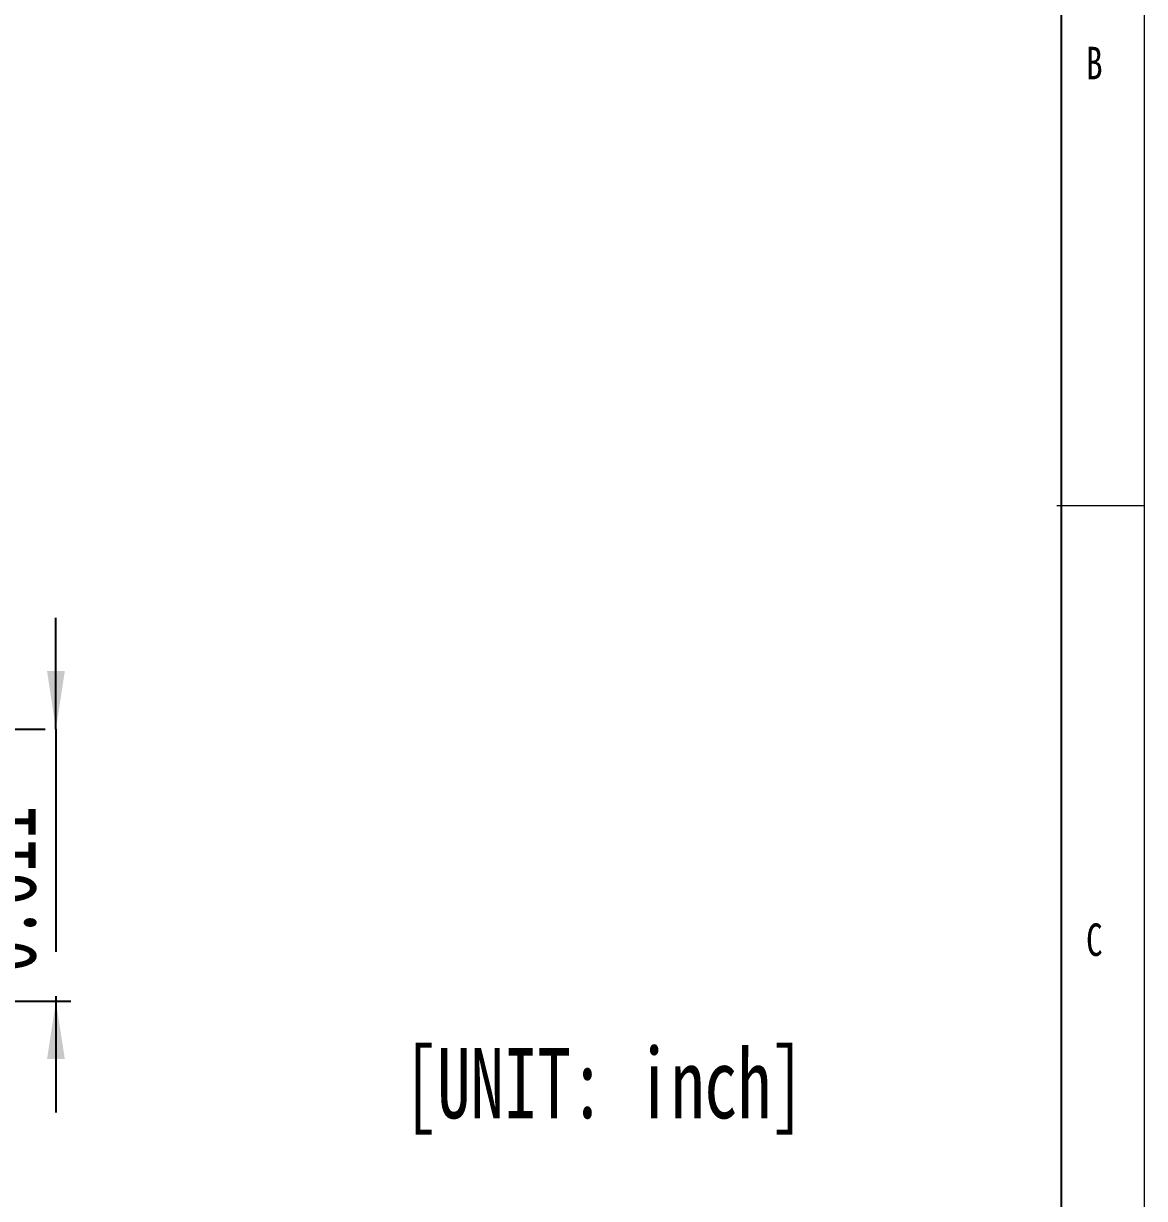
# Paper-space layout '시트1-ENG' of a CAD drawing. Header units: inches. Extents: x 0.2 to 16.3, y 0.2 to 11.5.
# Drawn here: x 13.821 to 16.339, y 6.259 to 8.898 of the extents above; entities that cross this region are included whole.
import ezdxf

# ---------------------------------------------------------------- set-up
doc = ezdxf.new("R2010")
doc.units = ezdxf.units.IN
doc.header["$MEASUREMENT"] = 0
doc.linetypes.add('CENTERX2', pattern=[0.8, 0.5, -0.1, 0.1, -0.1])
doc.layers.add('CENTER_LINE', color=7, linetype='CENTERX2')
doc.layers.add('NOTES', color=7, linetype='Continuous')
doc.styles.add('SLDTEXTSTYLE0', font='TXT', dxfattribs={"width": 0.7})
doc.styles.add('SLDTEXTSTYLE2', font='TXT', dxfattribs={"width": 0.75})
doc.dimstyles.new('SLDDIMSTYLE4', dxfattribs={"dimtxt": 0.15748, "dimasz": 0.13, "dimexe": 0, "dimexo": 0.0625, "dimgap": 0.03937, "dimtad": 1, "dimdec": 3, "dimrnd": 1e-09, "dimdsep": 46, "dimtxsty": 'SLDTEXTSTYLE0', "dimsah": 1, "dimcen": 0.09, "dimadec": 0, "dimazin": 2, "dimtfac": 1, "dimtdec": 3, "dimtmove": 0, "dimatfit": 0, "dimfxl": 1, "dimfrac": 2, "dimtolj": 1, "dimtzin": 12, "dimarcsym": 0})

# ---------------------------------------------------------------- blocks, each defined once
blk = doc.blocks.new('_D_59')
at = {"layer": 'CENTER_LINE'}
for p, q in [((13.8935, 7.3133), (13.8935, 7.5633)), ((13.369, 7.3133), (13.9329, 7.3133)), ((13.8935, 7.3133), (13.8935, 6.7022)), ((13.4269, 6.7022), (13.9329, 6.7022)), ((13.8935, 6.7022), (13.8935, 6.4522))]:
    blk.add_line(p, q, dxfattribs=at)
for points in [[(13.8935, 7.3133), (13.9135, 7.4433), (13.8735, 7.4433)], [(13.8935, 6.7022), (13.8735, 6.5722), (13.9135, 6.5722)]]:
    blk.add_solid(points, dxfattribs=at)
at = {"layer": 'CENTER_LINE', "insert": (13.6905, 6.7663), "char_height": 0.15748, "attachment_point": 1, "rotation": 90, "style": 'SLDTEXTSTYLE0'}
blk.add_mtext('0.611', dxfattribs=at)

psp = doc.layouts.new('시트1-ENG')

# ---------------------------------------------------------------- linework, layer by layer
at = {"color": 7, "linetype": 'Continuous', "lineweight": 18}
for p, q in [((16.3386, 0.1969), (16.3386, 11.4961)), ((16.1417, 7.815), (16.3386, 7.815))]:
    psp.add_line(p, q, dxfattribs=at)
at = {"layer": 'NOTES', "color": 7}
psp.add_line((16.1516, 11.2992), (16.1516, 0.3937), dxfattribs=at)

# ---------------------------------------------------------------- texts
at = {"color": 7, "linetype": 'Continuous', "lineweight": 0, "char_height": 0.0729, "attachment_point": 1, "style": 'SLDTEXTSTYLE2'}
for s, insert in [('B', (16.2073, 8.8452)), ('C', (16.2073, 6.8767))]:
    psp.add_mtext(s, dxfattribs=dict(at, insert=insert))
at = {"layer": 'CENTER_LINE', "insert": (14.6748, 6.5968), "char_height": 0.15748, "attachment_point": 1, "style": 'SLDTEXTSTYLE0'}
psp.add_mtext('[UNIT: inch]', dxfattribs=at)

# ---------------------------------------------------------------- dimensions: what is measured, and where the dimension line sits
at = {"layer": 'CENTER_LINE'}
dim = psp.add_linear_dim(base=(13.8935, 6.7022), p1=(13.3297, 7.3133), p2=(13.3875, 6.7022), angle=90, dimstyle='SLDDIMSTYLE4', dxfattribs=at)
dim.commit()
dim.dimension.update_dxf_attribs({"geometry": '_D_59', "text_midpoint": (13.8935, 7.0078), "dimtype": 160})

doc.saveas('drawing.dxf')
